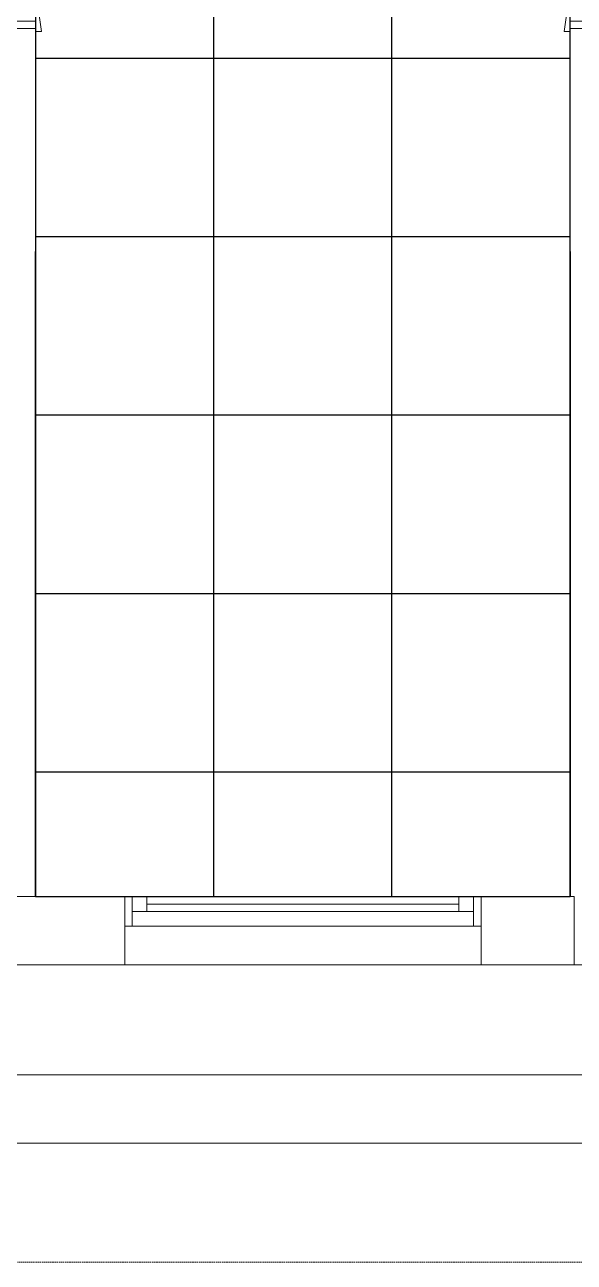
# Model space of a CAD drawing. Extents: x -12260 to 304645, y -29287 to 19916.
# Drawn here: x 23939 to 25790, y -14060 to -9897 of the extents above; entities that cross this region are included whole.
import ezdxf

# ---------------------------------------------------------------- set-up
doc = ezdxf.new("R2010")
doc.units = 0
doc.header["$LTSCALE"] = 0.25
doc.linetypes.add('01-First Floor$0$HIDDEN', pattern=[9.525, 6.35, -3.175])
doc.linetypes.add('DASHDOT', pattern=[25.4, 12.7, -6.35, 0, -6.35])
for name, color, linetype, lineweight in [('01-First Floor$0$Aluminum', 251, 'Continuous', 5), ('01-First Floor$0$Proj', 251, 'Continuous', 5), ('01-First Floor$0$Walls', 251, 'Continuous', 5), ('01-First Floor$0$Wooden Joinery', 251, 'Continuous', 5), ('E-LITE-CLNG-CNDT', 6, 'DASHDOT', 35)]:
    doc.layers.add(name, color=color, linetype=linetype, lineweight=lineweight)
doc.layers.add('01-First Floor$0$FALSE CEILING', color=251, linetype='Continuous')
doc.layers.add('01-First Floor$0$X-WHITE glass', color=255, linetype='Continuous')

# ---------------------------------------------------------------- blocks, each defined once
blk = doc.blocks.new('01-First Floor$0$A$C72370EFE')
at = {"layer": '01-First Floor$0$Wooden Joinery'}
for p, q in [((-0.01, -0.04), (-0.02, -0.04)), ((-0.01, -0.03), (-0.01, -0.07)), ((0, -0.03), (-0.01, -0.03)), ((0.04, -0.03), (0.05, -0.03)), ((0.05, -0.03), (0.05, -0.07)), ((0.05, -0.04), (0.06, -0.04)), ((-0.05, -0.07), (-0.05, -0.16)), ((-0.03, -0.07), (-0.03, -0.16)), ((-0.01, -0.06), (-0.02, -0.06)), ((0, -0.07), (-0.01, -0.07)), ((0.04, -0.07), (0.05, -0.07)), ((0.05, -0.06), (0.06, -0.06)), ((0.07, -0.07), (0.07, -0.16)), ((0.09, -0.07), (0.09, -0.16)), ((-0.01, -0.17), (-0.02, -0.17)), ((-0.01, -0.19), (-0.02, -0.19)), ((-0.01, -0.17), (-0.01, -0.19)), ((0.05, -0.17), (0.06, -0.17)), ((0.05, -0.17), (0.05, -0.19)), ((0.05, -0.19), (0.06, -0.19))]:
    blk.add_line(p, q, dxfattribs=at)
for centre, radius, start, end in [((-0.02, -0.07), 0.03, 90, 180), ((0.06, -0.07), 0.03, 0, 90), ((-0.02, -0.07), 0.01, 90, 180), ((0.06, -0.07), 0.01, 0, 90), ((-0.02, -0.16), 0.03, 180, 270), ((-0.02, -0.16), 0.01, 180, 270), ((0.06, -0.16), 0.01, 270, 0), ((0.06, -0.16), 0.03, 270, 0)]:
    blk.add_arc(centre, radius, start, end, dxfattribs=at)
blk = doc.blocks.new('01-First Floor$0$A$C5DAD61B4')
at = {"layer": '01-First Floor$0$Wooden Joinery'}
for points in [[(80, 959.1), (80, 969.1), (10, 979.1), (10, 959.1)], [(940, 959.1), (940, 969.1), (1010, 979.1), (1010, 959.1)], [(70, 859.1), (70, 849.1), (0, 839.1), (0, 859.1)], [(120, 859.1), (120, 0), (80, 0), (80, 859.1)], [(950, 859.1), (950, 849.1), (1020, 839.1), (1020, 859.1)]]:
    blk.add_lwpolyline(points, close=True, dxfattribs=at)
for points in [[(45, 859.1), (45, 959.1), (20, 959.1), (20, 859.1), (45, 859.1)], [(45, 859.1), (80, 859.1), (80, 899.1), (90, 899.1), (90, 959.1), (45, 959.1), (45, 859.1)], [(975, 859.1), (940, 859.1), (940, 899.1), (930, 899.1), (930, 959.1), (975, 959.1), (975, 859.1)], [(975, 859.1), (975, 959.1), (1000, 959.1), (1000, 859.1), (975, 859.1)]]:
    blk.add_lwpolyline(points, dxfattribs=at)
blk.add_arc((80, 859.1), 860, 272.666, 0, dxfattribs=at)
at = {"layer": '01-First Floor$0$Wooden Joinery', "xscale": 999.9999999998854, "yscale": 999.9999999998854, "zscale": 999.9999999998854, "rotation": 180}
blk.add_blockref('01-First Floor$0$A$C72370EFE', (120, 0), dxfattribs=at)
blk = doc.blocks.new('01-First Floor')
at = {"layer": '01-First Floor$0$Aluminum'}
for p, q in [((24276, -12830.2), (25476, -12830)), ((24301, -12930), (24301, -12830)), ((24351, -12880), (24351, -12830)), ((25401, -12855), (24351, -12855)), ((25401, -12880), (25401, -12830)), ((25451, -12930), (25451, -12830)), ((24301, -12880), (25451, -12880)), ((24276, -12930, 0), (25476, -12930)), ((25476, -13060, 0), (24276, -13060, 0))]:
    blk.add_line(p, q, dxfattribs=at)
at = {"layer": '01-First Floor$0$FALSE CEILING', "linetype": 'Continuous'}
for p, q in [((24576, -12830), (24576, -2710)), ((25176, -12830), (25176, -2710)), ((23976, -10010), (25776, -10010)), ((23976, -10610), (25776, -10610)), ((23976, -11210), (25776, -11210)), ((23976, -11810), (25776, -11810)), ((23976, -12410), (25776, -12410))]:
    blk.add_line(p, q, dxfattribs=at)
at = {"layer": '01-First Floor$0$FALSE CEILING'}
blk.add_lwpolyline([(23976, -12830), (25776, -12830), (25776, -2710), (23976, -2710)], close=True, dxfattribs=at)
at = {"layer": '01-First Floor$0$Proj', "linetype": '01-First Floor$0$HIDDEN'}
blk.add_line((26989.8, -13057.4, 0), (25789.8, -13060, 0), dxfattribs=at)
at = {"layer": '01-First Floor$0$Proj'}
for p, q in [((19985.8, -13430), (34926.2, -13430)), ((19755.8, -13660), (35156.2, -13660))]:
    blk.add_line(p, q, dxfattribs=at)
at = {"layer": '01-First Floor$0$Proj', "linetype": '01-First Floor$0$HIDDEN', "ltscale": 3}
blk.add_lwpolyline([(48606, 9840), (-2814, 9840), (-2814, -14060), (48606, -14060)], dxfattribs=at)
blk.add_lwpolyline([(48606, 9840), (-2814, 9840), (-2814, -14060), (48606, -14060)], dxfattribs=at)
at = {"layer": '01-First Floor$0$Walls'}
for p, q in [((23976, -9910), (23876, -9910)), ((23976, -10660), (23976, -9910)), ((25776, -9910), (25776, -10610)), ((25776, -9910), (25876, -9910)), ((25776, -9910), (25776, -10660)), ((21606, -12830), (24826, -12830)), ((24276, -12830), (24276, -13060, 0)), ((24926, -12830), (25789.8, -12830)), ((25476, -12830), (25476, -13060, 0)), ((25789.8, -12830), (25789.8, -13060, 0)), ((21921, -13060), (25789.8, -13060, 0))]:
    blk.add_line(p, q, dxfattribs=at)
at = {"layer": '01-First Floor$0$X-WHITE glass', "color": 253, "lineweight": 30, "ltscale": 6, "true_color": 0x9898cc}
for p, q in [((23976, -12830), (23976, -10660)), ((25776, -10660), (25776, -12830))]:
    blk.add_line(p, q, dxfattribs=at)
at = {"layer": '01-First Floor$0$Wooden Joinery', "rotation": 270}
blk.add_blockref('01-First Floor$0$A$C5DAD61B4', (23016.9, -8910), dxfattribs=at)
at = {"layer": '01-First Floor$0$Wooden Joinery', "xscale": -1, "rotation": 90}
blk.add_blockref('01-First Floor$0$A$C5DAD61B4', (26735.1, -8910), dxfattribs=at)

msp = doc.modelspace()

# ---------------------------------------------------------------- block references
at = {"layer": 'E-LITE-CLNG-CNDT'}
msp.add_blockref('01-First Floor', (0, 0), dxfattribs=at)

doc.saveas('drawing.dxf')
